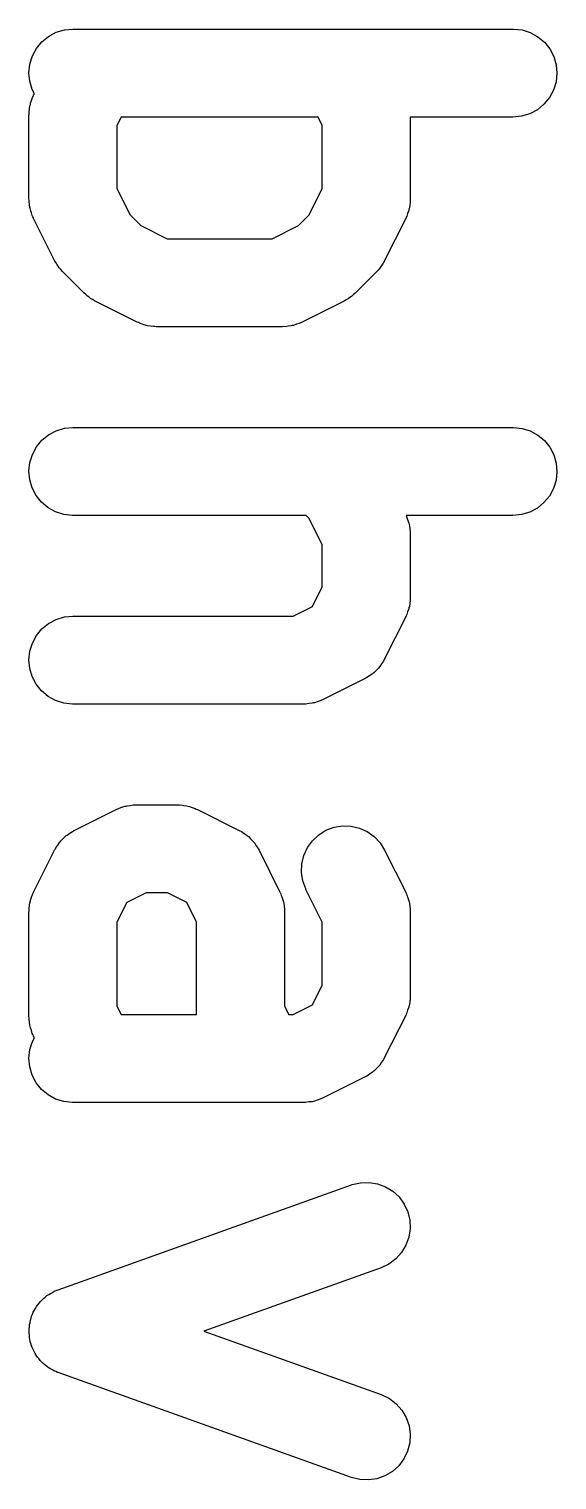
# Model space of a CAD drawing. Header units: millimetres. Extents: x 17 to 402, y -127 to -24.
# Drawn here: x 24.571 to 26.372, y -93.435 to -88.492 of the extents above; entities that cross this region are included whole.
import ezdxf

# ---------------------------------------------------------------- set-up
doc = ezdxf.new("R2010")
doc.units = ezdxf.units.MM
doc.header["$LTSCALE"] = 25.4
doc.layers.add('BLACK', color=7, linetype='CONTINUOUS')

msp = doc.modelspace()

# ---------------------------------------------------------------- linework, layer by layer
at = {"layer": 'BLACK', "linetype": 'Continuous'}
for p, q in [((24.6157, -88.5355), (24.6384, -88.517)), ((24.6384, -88.517), (24.6643, -88.5033)), ((24.6643, -88.5033), (24.6923, -88.4949)), ((24.6923, -88.4949), (24.7214, -88.4921)), ((24.7214, -88.4921), (26.2214, -88.4921)), ((26.2214, -88.4921), (26.2235, -88.4921)), ((26.2235, -88.4921), (26.2527, -88.4951)), ((26.2527, -88.4951), (26.2806, -88.504)), ((26.2806, -88.504), (26.3063, -88.5182)), ((26.3063, -88.5182), (26.3286, -88.537)), ((24.5832, -88.5838), (24.5971, -88.5581)), ((24.5971, -88.5581), (24.6157, -88.5355)), ((26.3286, -88.537), (26.3469, -88.5599)), ((26.3469, -88.5599), (26.3606, -88.5858)), ((24.5714, -88.6409), (24.5745, -88.6117)), ((24.5745, -88.6117), (24.5832, -88.5838)), ((26.3606, -88.5858), (26.3688, -88.6137)), ((26.3688, -88.6137), (26.3715, -88.643)), ((24.5741, -88.6701), (24.5714, -88.6409)), ((26.3715, -88.643), (26.3682, -88.6722)), ((24.5823, -88.6981), (24.5741, -88.6701)), ((24.5899, -88.7125), (24.5823, -88.6981)), ((24.5857, -88.7219), (24.5873, -88.7176)), ((24.5873, -88.7176), (24.5899, -88.7125)), ((26.3596, -88.7001), (26.3459, -88.7258)), ((26.3682, -88.6722), (26.3596, -88.7001)), ((24.5718, -88.774), (24.5736, -88.7639)), ((24.5736, -88.7639), (24.5747, -88.7537)), ((24.5747, -88.7537), (24.576, -88.7494)), ((24.576, -88.7494), (24.5768, -88.7451)), ((24.5768, -88.7451), (24.5805, -88.7354)), ((24.5805, -88.7354), (24.5836, -88.7258)), ((24.5836, -88.7258), (24.5857, -88.7219)), ((26.3045, -88.7669), (26.2786, -88.7806)), ((26.3271, -88.7484), (26.3045, -88.7669)), ((26.3459, -88.7258), (26.3271, -88.7484)), ((24.5714, -88.7849), (24.5715, -88.7827)), ((24.5714, -89.0704), (24.5714, -88.7849)), ((24.5715, -88.7827), (24.5719, -88.7783)), ((24.5719, -88.7783), (24.5718, -88.774)), ((24.8856, -88.7921), (24.8714, -88.8202)), ((25.5572, -88.7921), (24.8856, -88.7921)), ((25.5714, -88.8202), (25.5572, -88.7921)), ((26.2214, -88.7921), (25.8714, -88.7921)), ((25.8714, -88.7921), (25.8714, -89.0704)), ((26.2506, -88.789), (26.2214, -88.7921)), ((26.2786, -88.7806), (26.2506, -88.789)), ((24.8714, -88.8202), (24.8714, -89.0351)), ((25.5714, -89.0351), (25.5714, -88.8202)), ((24.8714, -89.0351), (24.9161, -89.1245)), ((25.5267, -89.1245), (25.5714, -89.0351)), ((24.5719, -89.075), (24.5714, -89.0704)), ((24.5717, -89.0793), (24.5719, -89.075)), ((24.5733, -89.0895), (24.5717, -89.0793)), ((24.5743, -89.0996), (24.5733, -89.0895)), ((24.5756, -89.104), (24.5743, -89.0996)), ((24.5763, -89.1083), (24.5756, -89.104)), ((24.5798, -89.1179), (24.5763, -89.1083)), ((25.8661, -89.1103), (25.8623, -89.12)), ((25.8669, -89.106), (25.8661, -89.1103)), ((25.8681, -89.1017), (25.8669, -89.106)), ((25.8694, -89.0915), (25.8681, -89.1017)), ((25.8709, -89.0814), (25.8694, -89.0915)), ((25.8714, -89.0727), (25.8709, -89.077)), ((25.8709, -89.077), (25.8709, -89.0814)), ((25.8714, -89.0704), (25.8714, -89.0727)), ((24.5828, -89.1276), (24.5798, -89.1179)), ((24.5848, -89.1316), (24.5828, -89.1276)), ((24.5863, -89.1357), (24.5848, -89.1316)), ((24.5873, -89.1375), (24.5863, -89.1357)), ((24.6587, -89.2805), (24.5873, -89.1375)), ((24.9161, -89.1245), (24.9531, -89.1616)), ((24.9531, -89.1616), (25.0425, -89.2063)), ((25.4003, -89.2063), (25.4897, -89.1616)), ((25.4897, -89.1616), (25.5267, -89.1245)), ((25.8557, -89.1375), (25.784, -89.2805)), ((25.8572, -89.1334), (25.8557, -89.1375)), ((25.8592, -89.1296), (25.8572, -89.1334)), ((25.8623, -89.12), (25.8592, -89.1296)), ((25.0425, -89.2063), (25.4003, -89.2063)), ((24.6632, -89.2876), (24.6587, -89.2805)), ((24.6671, -89.295), (24.6632, -89.2876)), ((24.6709, -89.3001), (24.6671, -89.295)), ((24.6743, -89.3051), (24.6709, -89.3001)), ((24.6801, -89.3115), (24.6743, -89.3051)), ((24.6853, -89.3181), (24.6801, -89.3115)), ((25.7673, -89.3069), (25.7614, -89.313)), ((25.7706, -89.3016), (25.7673, -89.3069)), ((25.7747, -89.2967), (25.7706, -89.3016)), ((25.7787, -89.2894), (25.7747, -89.2967)), ((25.7833, -89.2823), (25.7787, -89.2894)), ((25.784, -89.2805), (25.7833, -89.2823)), ((24.6868, -89.3194), (24.6853, -89.3181)), ((24.7582, -89.391), (24.6868, -89.3194)), ((25.7561, -89.3194), (25.6847, -89.391)), ((25.7614, -89.313), (25.7561, -89.3194)), ((24.7647, -89.3963), (24.7582, -89.391)), ((24.7708, -89.4022), (24.7647, -89.3963)), ((24.776, -89.4055), (24.7708, -89.4022)), ((24.7808, -89.4095), (24.776, -89.4055)), ((24.7883, -89.4133), (24.7808, -89.4095)), ((25.6604, -89.4105), (25.6527, -89.4146)), ((25.6652, -89.4067), (25.6604, -89.4105)), ((25.6705, -89.4034), (25.6652, -89.4067)), ((25.6766, -89.3976), (25.6705, -89.4034)), ((25.6832, -89.3923), (25.6766, -89.3976)), ((25.6847, -89.391), (25.6832, -89.3923)), ((24.7953, -89.4182), (24.7883, -89.4133)), ((24.7972, -89.4189), (24.7953, -89.4182)), ((24.9401, -89.4903), (24.7972, -89.4189)), ((25.6456, -89.4189), (25.5029, -89.4903)), ((25.6527, -89.4146), (25.6456, -89.4189)), ((24.9442, -89.4921), (24.9401, -89.4903)), ((24.9481, -89.4941), (24.9442, -89.4921)), ((24.9578, -89.4972), (24.9481, -89.4941)), ((24.9674, -89.501), (24.9578, -89.4972)), ((24.9718, -89.5017), (24.9674, -89.501)), ((24.9759, -89.503), (24.9718, -89.5017)), ((24.9861, -89.504), (24.9759, -89.503)), ((24.9962, -89.5058), (24.9861, -89.504)), ((25.0007, -89.5058), (24.9962, -89.5058)), ((25.0051, -89.5063), (25.0007, -89.5058)), ((25.0071, -89.5063), (25.0051, -89.5063)), ((25.4358, -89.5063), (25.0071, -89.5063)), ((25.4401, -89.5058), (25.4358, -89.5063)), ((25.4444, -89.506), (25.4401, -89.5058)), ((25.4546, -89.5043), (25.4444, -89.506)), ((25.4648, -89.5035), (25.4546, -89.5043)), ((25.4691, -89.5022), (25.4648, -89.5035)), ((25.4734, -89.5015), (25.4691, -89.5022)), ((25.4831, -89.4979), (25.4734, -89.5015)), ((25.493, -89.4949), (25.4831, -89.4979)), ((25.4968, -89.4928), (25.493, -89.4949)), ((25.5008, -89.4913), (25.4968, -89.4928)), ((25.5029, -89.4903), (25.5008, -89.4913)), ((24.6643, -89.8604), (24.6923, -89.852)), ((24.6923, -89.852), (24.7214, -89.8492)), ((24.7214, -89.8492), (26.2214, -89.8492)), ((26.2214, -89.8492), (26.2235, -89.8492)), ((26.2235, -89.8492), (26.2527, -89.8525)), ((26.2527, -89.8525), (26.2806, -89.8611)), ((24.5971, -89.9152), (24.6157, -89.8926)), ((24.6157, -89.8926), (24.6384, -89.8741)), ((24.6384, -89.8741), (24.6643, -89.8604)), ((26.2806, -89.8611), (26.3063, -89.8754)), ((26.3063, -89.8754), (26.3286, -89.8942)), ((26.3286, -89.8942), (26.3469, -89.917)), ((24.5745, -89.9688), (24.5832, -89.9409)), ((24.5832, -89.9409), (24.5971, -89.9152)), ((26.3469, -89.917), (26.3606, -89.9429)), ((26.3606, -89.9429), (26.3688, -89.9711)), ((24.5714, -89.998), (24.5745, -89.9688)), ((24.5741, -90.0273), (24.5714, -89.998)), ((26.3715, -90.0001), (26.3682, -90.0293)), ((26.3688, -89.9711), (26.3715, -90.0001)), ((24.5823, -90.0552), (24.5741, -90.0273)), ((26.3682, -90.0293), (26.3596, -90.0572)), ((24.5959, -90.0814), (24.5823, -90.0552)), ((24.6143, -90.104), (24.5959, -90.0814)), ((26.3459, -90.0829), (26.3271, -90.1055)), ((26.3596, -90.0572), (26.3459, -90.0829)), ((24.6367, -90.1228), (24.6143, -90.104)), ((24.6623, -90.137), (24.6367, -90.1228)), ((24.6902, -90.1459), (24.6623, -90.137)), ((24.7193, -90.1492), (24.6902, -90.1459)), ((24.7214, -90.1492), (24.7193, -90.1492)), ((25.5163, -90.1492), (24.7214, -90.1492)), ((25.5267, -90.1593), (25.5163, -90.1492)), ((26.2214, -90.1492), (25.8569, -90.1492)), ((25.8569, -90.1492), (25.858, -90.1522)), ((25.858, -90.1522), (25.86, -90.1563)), ((26.2506, -90.1461), (26.2214, -90.1492)), ((26.2786, -90.1377), (26.2506, -90.1461)), ((26.3045, -90.124), (26.2786, -90.1377)), ((26.3271, -90.1055), (26.3045, -90.124)), ((25.5714, -90.2487), (25.5267, -90.1593)), ((25.86, -90.1563), (25.863, -90.1659)), ((25.863, -90.1659), (25.8666, -90.1756)), ((25.8666, -90.1756), (25.8674, -90.1802)), ((25.8674, -90.1802), (25.8686, -90.1842)), ((25.8686, -90.1842), (25.8696, -90.1944)), ((25.8696, -90.1944), (25.8712, -90.2045)), ((25.5714, -90.3923), (25.5714, -90.2487)), ((25.8712, -90.2045), (25.8709, -90.2091)), ((25.8709, -90.2091), (25.8714, -90.2134)), ((25.8714, -90.2134), (25.8714, -90.4276)), ((25.5382, -90.4588), (25.5714, -90.3923)), ((25.8694, -90.4486), (25.8681, -90.4588)), ((25.8709, -90.4385), (25.8694, -90.4486)), ((25.8714, -90.4298), (25.8709, -90.4342)), ((25.8709, -90.4342), (25.8709, -90.4385)), ((25.8714, -90.4276), (25.8714, -90.4298)), ((24.6643, -90.5032), (24.6923, -90.4949)), ((24.6923, -90.4949), (24.7214, -90.4921)), ((24.7214, -90.4921), (25.4716, -90.4921)), ((25.4716, -90.4921), (25.5382, -90.4588)), ((25.8557, -90.4949), (25.784, -90.6376)), ((25.8572, -90.4905), (25.8557, -90.4949)), ((25.8592, -90.4867), (25.8572, -90.4905)), ((25.8623, -90.4771), (25.8592, -90.4867)), ((25.8661, -90.4674), (25.8623, -90.4771)), ((25.8669, -90.4631), (25.8661, -90.4674)), ((25.8681, -90.4588), (25.8669, -90.4631)), ((24.5971, -90.5581), (24.6157, -90.5355)), ((24.6157, -90.5355), (24.6384, -90.517)), ((24.6384, -90.517), (24.6643, -90.5032)), ((24.5745, -90.6117), (24.5832, -90.5838)), ((24.5832, -90.5838), (24.5971, -90.5581)), ((24.5714, -90.6409), (24.5745, -90.6117)), ((24.5741, -90.6701), (24.5714, -90.6409)), ((25.7802, -90.6452), (25.7734, -90.6544)), ((25.7815, -90.6422), (25.7802, -90.6452)), ((25.7833, -90.6394), (25.7815, -90.6422)), ((25.784, -90.6376), (25.7833, -90.6394)), ((24.5823, -90.6981), (24.5741, -90.6701)), ((25.7322, -90.6953), (25.7228, -90.7016)), ((25.7419, -90.6892), (25.7322, -90.6953)), ((25.7442, -90.6869), (25.7419, -90.6892)), ((25.747, -90.6851), (25.7442, -90.6869)), ((25.7548, -90.6767), (25.747, -90.6851)), ((25.7632, -90.6691), (25.7548, -90.6767)), ((25.765, -90.6663), (25.7632, -90.6691)), ((25.7673, -90.664), (25.765, -90.6663)), ((25.7734, -90.6544), (25.7673, -90.664)), ((24.5959, -90.724), (24.5823, -90.6981)), ((24.6143, -90.7468), (24.5959, -90.724)), ((25.717, -90.7047), (25.5742, -90.776)), ((25.7198, -90.7029), (25.717, -90.7047)), ((25.7228, -90.7016), (25.7198, -90.7029)), ((24.6367, -90.7656), (24.6143, -90.7468)), ((24.6623, -90.7799), (24.6367, -90.7656)), ((24.6902, -90.7887), (24.6623, -90.7799)), ((24.7193, -90.792), (24.6902, -90.7887)), ((24.7214, -90.792), (24.7193, -90.792)), ((25.5072, -90.792), (24.7214, -90.792)), ((25.5115, -90.7915), (25.5072, -90.792)), ((25.5158, -90.7918), (25.5115, -90.7915)), ((25.526, -90.79), (25.5158, -90.7918)), ((25.5364, -90.789), (25.526, -90.79)), ((25.5405, -90.7877), (25.5364, -90.789)), ((25.5448, -90.7872), (25.5405, -90.7877)), ((25.5544, -90.7837), (25.5448, -90.7872)), ((25.5643, -90.7806), (25.5544, -90.7837)), ((25.5681, -90.7786), (25.5643, -90.7806)), ((25.5725, -90.7771), (25.5681, -90.7786)), ((25.5742, -90.776), (25.5725, -90.7771)), ((24.8884, -91.1431), (24.898, -91.1395)), ((24.898, -91.1395), (24.9024, -91.139)), ((24.9024, -91.139), (24.9066, -91.1377)), ((24.9066, -91.1377), (24.9168, -91.1367)), ((24.9168, -91.1367), (24.9269, -91.1352)), ((24.9269, -91.1352), (24.9313, -91.1352)), ((24.9313, -91.1352), (24.9357, -91.1349)), ((24.9357, -91.1349), (25.0786, -91.1349)), ((25.0786, -91.1349), (25.0807, -91.1349)), ((25.0807, -91.1349), (25.085, -91.1355)), ((25.085, -91.1355), (25.0895, -91.1352)), ((25.0895, -91.1352), (25.0996, -91.137)), ((25.0996, -91.137), (25.1098, -91.138)), ((25.1098, -91.138), (25.114, -91.1395)), ((25.114, -91.1395), (25.1183, -91.1403)), ((25.1183, -91.1403), (25.1279, -91.1438)), ((24.7258, -91.2221), (24.8686, -91.1507)), ((24.8686, -91.1507), (24.8705, -91.1497)), ((24.8705, -91.1497), (24.8747, -91.1482)), ((24.8747, -91.1482), (24.8786, -91.1461)), ((24.8786, -91.1461), (24.8884, -91.1431)), ((25.1279, -91.1438), (25.1377, -91.1469)), ((25.1377, -91.1469), (25.1415, -91.1492)), ((25.1415, -91.1492), (25.1456, -91.1507)), ((25.1456, -91.1507), (25.2885, -91.2221)), ((24.696, -91.2416), (24.6986, -91.2398)), ((24.6986, -91.2398), (24.701, -91.2376)), ((24.701, -91.2376), (24.7107, -91.2315)), ((24.7107, -91.2315), (24.7201, -91.2251)), ((24.7201, -91.2251), (24.723, -91.2238)), ((24.723, -91.2238), (24.7258, -91.2221)), ((25.2885, -91.2221), (25.2904, -91.2231)), ((25.2904, -91.2231), (25.2931, -91.2249)), ((25.2931, -91.2249), (25.2961, -91.2261)), ((25.2961, -91.2261), (25.3054, -91.2327)), ((25.3054, -91.2327), (25.3149, -91.2391)), ((25.3149, -91.2391), (25.3173, -91.2411)), ((25.5377, -91.2569), (25.559, -91.2371)), ((25.559, -91.2371), (25.5839, -91.2216)), ((25.5839, -91.2216), (25.6113, -91.2114)), ((25.6113, -91.2114), (25.64, -91.2066)), ((25.64, -91.2066), (25.6695, -91.2076)), ((25.6695, -91.2076), (25.6979, -91.2142)), ((25.6979, -91.2142), (25.7246, -91.2261)), ((25.7246, -91.2261), (25.7485, -91.2431)), ((24.5873, -91.4321), (24.6587, -91.2891)), ((24.6587, -91.2891), (24.6596, -91.2873)), ((24.6596, -91.2873), (24.6614, -91.2846)), ((24.6614, -91.2846), (24.6627, -91.2815)), ((24.6627, -91.2815), (24.6694, -91.2724)), ((24.6694, -91.2724), (24.6756, -91.2627)), ((24.6756, -91.2627), (24.6778, -91.2604)), ((24.6778, -91.2604), (24.6797, -91.2579)), ((24.6797, -91.2579), (24.688, -91.25)), ((24.688, -91.25), (24.696, -91.2416)), ((25.3173, -91.2411), (25.3199, -91.2431)), ((25.3199, -91.2431), (25.3277, -91.2515)), ((25.3277, -91.2515), (25.3359, -91.2594)), ((25.3359, -91.2594), (25.3378, -91.2619)), ((25.3378, -91.2619), (25.34, -91.2645)), ((25.34, -91.2645), (25.3461, -91.2741)), ((25.3461, -91.2741), (25.3526, -91.2835)), ((25.3526, -91.2835), (25.3539, -91.2863)), ((25.3539, -91.2863), (25.3556, -91.2891)), ((25.3556, -91.2891), (25.4269, -91.4321)), ((25.5082, -91.3074), (25.5204, -91.2807)), ((25.5204, -91.2807), (25.5377, -91.2569)), ((25.7485, -91.2431), (25.7686, -91.2645)), ((25.7686, -91.2645), (25.784, -91.2891)), ((25.784, -91.2891), (25.8557, -91.4321)), ((25.5003, -91.3651), (25.5013, -91.3359)), ((25.5013, -91.3359), (25.5082, -91.3074)), ((25.5049, -91.394), (25.5003, -91.3651)), ((24.5836, -91.44), (24.5857, -91.4362)), ((24.5857, -91.4362), (24.5873, -91.4321)), ((24.9711, -91.4349), (24.9046, -91.4679)), ((25.0432, -91.4349), (24.9711, -91.4349)), ((25.1096, -91.4679), (25.0432, -91.4349)), ((25.4269, -91.4321), (25.4279, -91.4339)), ((25.4279, -91.4339), (25.4295, -91.438)), ((25.5148, -91.4215), (25.5049, -91.394)), ((25.5158, -91.4232), (25.5148, -91.4215)), ((25.5714, -91.5345), (25.5158, -91.4232)), ((25.8557, -91.4321), (25.8564, -91.4339)), ((25.8564, -91.4339), (25.858, -91.438)), ((24.5718, -91.4883), (24.5736, -91.4781)), ((24.5736, -91.4781), (24.5747, -91.4679)), ((24.5747, -91.4679), (24.576, -91.4636)), ((24.576, -91.4636), (24.5768, -91.4593)), ((24.5768, -91.4593), (24.5805, -91.4499)), ((24.5805, -91.4499), (24.5836, -91.44)), ((24.9046, -91.4679), (24.8714, -91.5345)), ((25.1429, -91.5345), (25.1096, -91.4679)), ((25.4295, -91.438), (25.4315, -91.442)), ((25.4315, -91.442), (25.4345, -91.4517)), ((25.4345, -91.4517), (25.4381, -91.4613)), ((25.4381, -91.4613), (25.4386, -91.4657)), ((25.4386, -91.4657), (25.4399, -91.47)), ((25.4399, -91.47), (25.4409, -91.4801)), ((25.4409, -91.4801), (25.4427, -91.4903)), ((25.858, -91.438), (25.86, -91.442)), ((25.86, -91.442), (25.863, -91.4517)), ((25.863, -91.4517), (25.8666, -91.4613)), ((25.8666, -91.4613), (25.8674, -91.4657)), ((25.8674, -91.4657), (25.8686, -91.47)), ((25.8686, -91.47), (25.8696, -91.4801)), ((25.8696, -91.4801), (25.8712, -91.4903)), ((24.5714, -91.4992), (24.5715, -91.4969)), ((24.5714, -91.8563), (24.5714, -91.4992)), ((24.5715, -91.4969), (24.5719, -91.4926)), ((24.5719, -91.4926), (24.5718, -91.4883)), ((24.8714, -91.5345), (24.8714, -91.8207)), ((25.1429, -91.8492), (25.1429, -91.5345)), ((25.4427, -91.4903), (25.4424, -91.4946)), ((25.4424, -91.4946), (25.4429, -91.4992)), ((25.4429, -91.4992), (25.4429, -91.8207)), ((25.5714, -91.7494), (25.5714, -91.5345)), ((25.8712, -91.4903), (25.8709, -91.4946)), ((25.8709, -91.4946), (25.8714, -91.4992)), ((25.8714, -91.4992), (25.8714, -91.7849)), ((25.5382, -91.8159), (25.5714, -91.7494)), ((24.8714, -91.8207), (24.8856, -91.8492)), ((25.4429, -91.8207), (25.4569, -91.8492)), ((25.4716, -91.8492), (25.5382, -91.8159)), ((25.8661, -91.8246), (25.8623, -91.8342)), ((25.8669, -91.8202), (25.8661, -91.8246)), ((25.8681, -91.8159), (25.8669, -91.8202)), ((25.8694, -91.8058), (25.8681, -91.8159)), ((25.8709, -91.7956), (25.8694, -91.8058)), ((25.8714, -91.787), (25.8709, -91.7913)), ((25.8709, -91.7913), (25.8709, -91.7956)), ((25.8714, -91.7849), (25.8714, -91.787)), ((24.5719, -91.8606), (24.5714, -91.8563)), ((24.5717, -91.8649), (24.5719, -91.8606)), ((24.5733, -91.8751), (24.5717, -91.8649)), ((24.5743, -91.8853), (24.5733, -91.8751)), ((24.8856, -91.8492), (25.1429, -91.8492)), ((25.4569, -91.8492), (25.4716, -91.8492)), ((25.8557, -91.852), (25.784, -91.9947)), ((25.8572, -91.8477), (25.8557, -91.852)), ((25.8592, -91.8439), (25.8572, -91.8477)), ((25.8623, -91.8342), (25.8592, -91.8439)), ((24.5756, -91.8896), (24.5743, -91.8853)), ((24.5763, -91.8939), (24.5756, -91.8896)), ((24.5798, -91.9036), (24.5763, -91.8939)), ((24.5828, -91.9135), (24.5798, -91.9036)), ((24.5848, -91.9173), (24.5828, -91.9135)), ((24.5832, -91.9409), (24.5899, -91.9284)), ((24.5863, -91.9213), (24.5848, -91.9173)), ((24.5873, -91.9234), (24.5863, -91.9213)), ((24.5899, -91.9284), (24.5873, -91.9234)), ((24.5714, -91.998), (24.5745, -91.9688)), ((24.5745, -91.9688), (24.5832, -91.9409)), ((24.5741, -92.0272), (24.5714, -91.998)), ((24.5823, -92.0552), (24.5741, -92.0272)), ((25.7632, -92.0262), (25.7548, -92.0341)), ((25.765, -92.0234), (25.7632, -92.0262)), ((25.7673, -92.0212), (25.765, -92.0234)), ((25.7734, -92.0115), (25.7673, -92.0212)), ((25.7802, -92.0024), (25.7734, -92.0115)), ((25.7815, -91.9993), (25.7802, -92.0024)), ((25.7833, -91.9965), (25.7815, -91.9993)), ((25.784, -91.9947), (25.7833, -91.9965)), ((24.5959, -92.0814), (24.5823, -92.0552)), ((25.717, -92.0618), (25.5742, -92.1332)), ((25.7198, -92.06), (25.717, -92.0618)), ((25.7228, -92.0587), (25.7198, -92.06)), ((25.7322, -92.0524), (25.7228, -92.0587)), ((25.7419, -92.0463), (25.7322, -92.0524)), ((25.7442, -92.044), (25.7419, -92.0463)), ((25.747, -92.0422), (25.7442, -92.044)), ((25.7548, -92.0341), (25.747, -92.0422)), ((24.6143, -92.104), (24.5959, -92.0814)), ((24.6367, -92.1228), (24.6143, -92.104)), ((24.6623, -92.137), (24.6367, -92.1228)), ((24.6902, -92.1459), (24.6623, -92.137)), ((24.7193, -92.1492), (24.6902, -92.1459)), ((24.7214, -92.1492), (24.7193, -92.1492)), ((25.5072, -92.1492), (24.7214, -92.1492)), ((25.5115, -92.1487), (25.5072, -92.1492)), ((25.5158, -92.1489), (25.5115, -92.1487)), ((25.526, -92.1471), (25.5158, -92.1489)), ((25.5364, -92.1464), (25.526, -92.1471)), ((25.5405, -92.1449), (25.5364, -92.1464)), ((25.5448, -92.1443), (25.5405, -92.1449)), ((25.5544, -92.1408), (25.5448, -92.1443)), ((25.5643, -92.1377), (25.5544, -92.1408)), ((25.5681, -92.1357), (25.5643, -92.1377)), ((25.5725, -92.1342), (25.5681, -92.1357)), ((25.5742, -92.1332), (25.5725, -92.1342)), ((25.673, -92.4286), (25.7015, -92.422)), ((25.7015, -92.422), (25.7307, -92.4209)), ((25.7307, -92.4209), (25.7597, -92.4255)), ((25.7597, -92.4255), (25.7871, -92.4357)), ((24.671, -92.7865), (25.671, -92.4293)), ((25.671, -92.4293), (25.673, -92.4286)), ((25.7871, -92.4357), (25.812, -92.4509)), ((25.812, -92.4509), (25.8336, -92.4707)), ((25.8336, -92.4707), (25.8509, -92.4946)), ((25.8509, -92.4946), (25.863, -92.521)), ((25.863, -92.521), (25.8699, -92.5495)), ((25.8699, -92.5495), (25.8712, -92.5787)), ((25.8669, -92.6076), (25.8567, -92.6353)), ((25.8712, -92.5787), (25.8669, -92.6076)), ((25.8417, -92.6602), (25.8219, -92.6818)), ((25.8567, -92.6353), (25.8417, -92.6602)), ((25.7719, -92.7118), (25.1674, -92.9277)), ((25.7983, -92.6993), (25.7719, -92.7118)), ((25.8219, -92.6818), (25.7983, -92.6993)), ((24.6107, -92.8263), (24.6161, -92.8215)), ((24.6161, -92.8215), (24.621, -92.8164)), ((24.621, -92.8164), (24.627, -92.8119)), ((24.627, -92.8119), (24.6325, -92.8068)), ((24.6325, -92.8068), (24.6387, -92.8032)), ((24.6387, -92.8032), (24.6445, -92.7989)), ((24.6445, -92.7989), (24.6513, -92.7956)), ((24.6513, -92.7956), (24.6577, -92.7918)), ((24.6577, -92.7918), (24.6645, -92.7895)), ((24.6645, -92.7895), (24.671, -92.7865)), ((24.5805, -92.8761), (24.5836, -92.8698)), ((24.5836, -92.8698), (24.5861, -92.8629)), ((24.5861, -92.8629), (24.59, -92.8566)), ((24.59, -92.8566), (24.5932, -92.85)), ((24.5932, -92.85), (24.5975, -92.8441)), ((24.5975, -92.8441), (24.6012, -92.838)), ((24.6012, -92.838), (24.6063, -92.8324)), ((24.6063, -92.8324), (24.6107, -92.8263)), ((24.5717, -92.9196), (24.5728, -92.9122)), ((24.572, -92.9267), (24.5717, -92.9196)), ((24.5728, -92.9122), (24.5732, -92.9046)), ((24.5732, -92.9046), (24.575, -92.8977)), ((24.575, -92.8977), (24.5761, -92.8906)), ((24.5761, -92.8906), (24.5787, -92.8835)), ((24.5787, -92.8835), (24.5805, -92.8761)), ((24.5716, -92.9338), (24.572, -92.9267)), ((24.5726, -92.9411), (24.5716, -92.9338)), ((24.5729, -92.9488), (24.5726, -92.9411)), ((24.5746, -92.9556), (24.5729, -92.9488)), ((24.5756, -92.9627), (24.5746, -92.9556)), ((24.5781, -92.9698), (24.5756, -92.9627)), ((24.5798, -92.9772), (24.5781, -92.9698)), ((25.1674, -92.9277), (25.7719, -93.1436)), ((24.5828, -92.9836), (24.5798, -92.9772)), ((24.5852, -92.9904), (24.5828, -92.9836)), ((24.589, -92.997), (24.5852, -92.9904)), ((24.5921, -93.0036), (24.589, -92.997)), ((24.5964, -93.0095), (24.5921, -93.0036)), ((24.6, -93.0158), (24.5964, -93.0095)), ((24.605, -93.0214), (24.6, -93.0158)), ((24.6093, -93.0272), (24.605, -93.0214)), ((24.6146, -93.0323), (24.6093, -93.0272)), ((24.6194, -93.0377), (24.6146, -93.0323)), ((24.6254, -93.0422), (24.6194, -93.0377)), ((24.6309, -93.0473), (24.6254, -93.0422)), ((24.637, -93.0511), (24.6309, -93.0473)), ((24.6427, -93.0554), (24.637, -93.0511)), ((24.6494, -93.0587), (24.6427, -93.0554)), ((24.6558, -93.0626), (24.6494, -93.0587)), ((24.6626, -93.0651), (24.6558, -93.0626)), ((24.669, -93.0681), (24.6626, -93.0651)), ((24.671, -93.0689), (24.669, -93.0681)), ((25.671, -93.426), (24.671, -93.0689)), ((25.7719, -93.1436), (25.7739, -93.1443)), ((25.7739, -93.1443), (25.8, -93.157)), ((25.8, -93.157), (25.8234, -93.1748)), ((25.8234, -93.1748), (25.843, -93.1967)), ((25.843, -93.1967), (25.8577, -93.2221)), ((25.8577, -93.2221), (25.8674, -93.2498)), ((25.8674, -93.2498), (25.8714, -93.2787)), ((25.8696, -93.3079), (25.8623, -93.3364)), ((25.8714, -93.2787), (25.8696, -93.3079)), ((25.8496, -93.3625), (25.8321, -93.3861)), ((25.8623, -93.3364), (25.8496, -93.3625)), ((25.8102, -93.4057), (25.7851, -93.4207)), ((25.8321, -93.3861), (25.8102, -93.4057)), ((25.6995, -93.4331), (25.671, -93.426)), ((25.7287, -93.4347), (25.6995, -93.4331)), ((25.7576, -93.4303), (25.7287, -93.4347)), ((25.7851, -93.4207), (25.7576, -93.4303))]:
    msp.add_line(p, q, dxfattribs=at)

doc.saveas('drawing.dxf')
